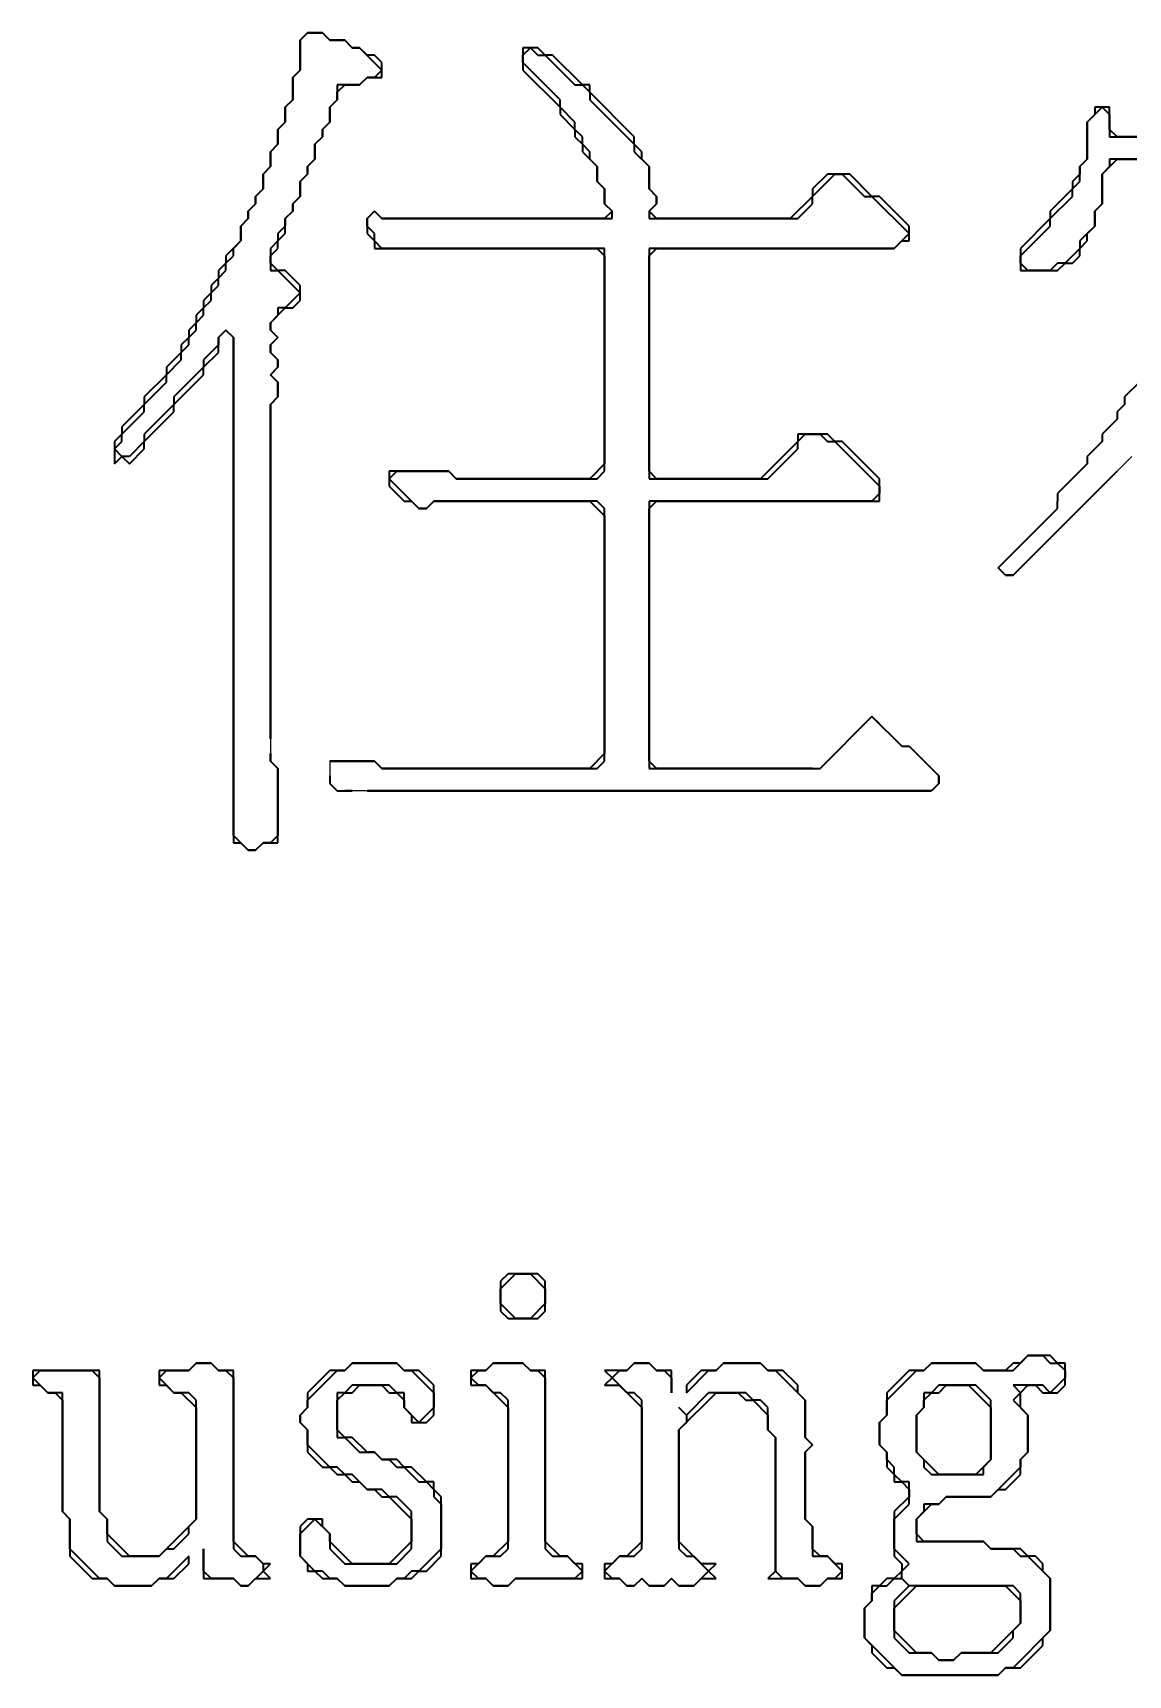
# Model space of a CAD drawing. Header units: millimetres. Extents: x 0 to 11, y 3.2 to 8.5.
# Drawn here: x 3.869 to 5.625, y 3.19 to 5.821 of the extents above; entities that cross this region are included whole.
import ezdxf

# ---------------------------------------------------------------- set-up
doc = ezdxf.new("R2010")
doc.units = ezdxf.units.MM

msp = doc.modelspace()

# ---------------------------------------------------------------- linework, layer by layer
at = {"color": 7, "lineweight": 35}
for p, q in [((4.2976, 5.8095), (4.3095, 5.8214)), ((4.3095, 5.8214), (4.2976, 5.8095)), ((4.3095, 5.8214), (4.3333, 5.8214)), ((4.3333, 5.8214), (4.3095, 5.8214)), ((4.3333, 5.8214), (4.3452, 5.8095)), ((4.3452, 5.8095), (4.3333, 5.8214)), ((4.2976, 5.7619), (4.2976, 5.8095)), ((4.2976, 5.8095), (4.2976, 5.7619)), ((4.3452, 5.8095), (4.369, 5.8095)), ((4.369, 5.8095), (4.3452, 5.8095)), ((4.369, 5.8095), (4.381, 5.7976)), ((4.381, 5.7976), (4.369, 5.8095)), ((4.381, 5.7976), (4.3929, 5.7976)), ((4.3929, 5.7976), (4.381, 5.7976)), ((4.3929, 5.7976), (4.4286, 5.7619)), ((4.4048, 5.7857), (4.3929, 5.7976)), ((4.6548, 5.7976), (4.6548, 5.7619)), ((4.6548, 5.7857), (4.6667, 5.7976)), ((4.6786, 5.7976), (4.6548, 5.7976)), ((4.6667, 5.7976), (4.6786, 5.7857)), ((4.6905, 5.7857), (4.6786, 5.7976)), ((4.2857, 5.75), (4.2976, 5.7619)), ((4.2976, 5.7619), (4.2857, 5.75)), ((4.4167, 5.7857), (4.4048, 5.7857)), ((4.4286, 5.7738), (4.4167, 5.7857)), ((4.4286, 5.7619), (4.4167, 5.75)), ((4.4286, 5.75), (4.4286, 5.7738)), ((4.6548, 5.7738), (4.6548, 5.7857)), ((4.7143, 5.7143), (4.6548, 5.7738)), ((4.6548, 5.7619), (4.7143, 5.7024)), ((4.6786, 5.7857), (4.6905, 5.7857)), ((4.6905, 5.7857), (4.7381, 5.7381)), ((4.7024, 5.7857), (4.6905, 5.7857)), ((4.75, 5.7381), (4.7024, 5.7857)), ((4.2857, 5.7143), (4.2857, 5.75)), ((4.2857, 5.75), (4.2857, 5.7143)), ((4.3929, 5.7381), (4.3571, 5.7381)), ((4.3571, 5.7381), (4.3571, 5.7143)), ((4.3571, 5.7262), (4.369, 5.7381)), ((4.369, 5.7381), (4.3929, 5.7381)), ((4.4048, 5.75), (4.3929, 5.7381)), ((4.3929, 5.7381), (4.4048, 5.75)), ((4.4167, 5.75), (4.4048, 5.75)), ((4.4048, 5.75), (4.4286, 5.75)), ((4.7381, 5.7381), (4.75, 5.7381)), ((4.75, 5.7381), (4.7619, 5.7262)), ((4.7619, 5.7381), (4.75, 5.7381)), ((4.7619, 5.7262), (4.7619, 5.7381)), ((4.2738, 5.7024), (4.2857, 5.7143)), ((4.2857, 5.7143), (4.2738, 5.7024)), ((4.3571, 5.7143), (4.3452, 5.7024)), ((4.3452, 5.7024), (4.3571, 5.7143)), ((4.3571, 5.7143), (4.3571, 5.7262)), ((4.7143, 5.7024), (4.7143, 5.7143)), ((4.7619, 5.7262), (4.7619, 5.7143)), ((4.8333, 5.6548), (4.7619, 5.7262)), ((4.7619, 5.7143), (4.8333, 5.6429)), ((4.2738, 5.6786), (4.2738, 5.7024)), ((4.2738, 5.7024), (4.2738, 5.6786)), ((4.3452, 5.7024), (4.3452, 5.6786)), ((4.3452, 5.6786), (4.3452, 5.7024)), ((4.7143, 5.7024), (4.7143, 5.6905)), ((4.7381, 5.6786), (4.7143, 5.7024)), ((4.7143, 5.6905), (4.7381, 5.6667)), ((5.5595, 5.6786), (5.5833, 5.7024)), ((5.5714, 5.6905), (5.5595, 5.6786)), ((5.5952, 5.7024), (5.5714, 5.7024)), ((5.5714, 5.7024), (5.5714, 5.6905)), ((5.5833, 5.7024), (5.5952, 5.6905)), ((5.5952, 5.6667), (5.5952, 5.7024)), ((5.5952, 5.6905), (5.5952, 5.6548)), ((4.2619, 5.6667), (4.2738, 5.6786)), ((4.2738, 5.6786), (4.2619, 5.6667)), ((4.2619, 5.6429), (4.2619, 5.6667)), ((4.2619, 5.6667), (4.2619, 5.6429)), ((4.3452, 5.6786), (4.3333, 5.6667)), ((4.3333, 5.6667), (4.3452, 5.6786)), ((4.3333, 5.6667), (4.3333, 5.6548)), ((4.3333, 5.6548), (4.3333, 5.6667)), ((4.7381, 5.6667), (4.7381, 5.6786)), ((4.7381, 5.6667), (4.7381, 5.6548)), ((4.75, 5.6548), (4.7381, 5.6667)), ((5.5595, 5.619), (5.5595, 5.6786)), ((5.5595, 5.6786), (5.5595, 5.619)), ((5.6071, 5.6548), (5.5952, 5.6667)), ((4.25, 5.631), (4.2619, 5.6429)), ((4.2619, 5.6429), (4.25, 5.631)), ((4.25, 5.6071), (4.25, 5.631)), ((4.25, 5.631), (4.25, 5.6071)), ((4.3333, 5.6548), (4.3214, 5.6429)), ((4.3214, 5.6429), (4.3333, 5.6548)), ((4.3214, 5.6429), (4.3214, 5.619)), ((4.3214, 5.619), (4.3214, 5.6429)), ((4.7381, 5.6548), (4.75, 5.6429)), ((4.75, 5.6429), (4.75, 5.6548)), ((4.75, 5.6429), (4.75, 5.631)), ((4.7619, 5.631), (4.75, 5.6429)), ((4.75, 5.631), (4.7738, 5.6071)), ((4.7619, 5.619), (4.7619, 5.631)), ((4.8333, 5.6429), (4.8333, 5.6548)), ((4.8333, 5.6429), (4.8333, 5.631)), ((4.8452, 5.631), (4.8333, 5.6429)), ((4.8333, 5.631), (4.8571, 5.6071)), ((4.8452, 5.619), (4.8452, 5.631)), ((5.5952, 5.6548), (6.0714, 5.6548)), ((6.0595, 5.6548), (5.6071, 5.6548)), ((4.2381, 5.5952), (4.25, 5.6071)), ((4.25, 5.6071), (4.2381, 5.5952)), ((4.3214, 5.619), (4.3095, 5.6071)), ((4.3095, 5.6071), (4.3214, 5.619)), ((4.3095, 5.6071), (4.3095, 5.5952)), ((4.3095, 5.5952), (4.3095, 5.6071)), ((4.7738, 5.6071), (4.7619, 5.619)), ((4.7738, 5.6071), (4.7738, 5.5833)), ((4.7738, 5.5833), (4.7738, 5.6071)), ((4.8571, 5.6071), (4.8452, 5.619)), ((4.8571, 5.6071), (4.8571, 5.5714)), ((4.8571, 5.5714), (4.8571, 5.6071)), ((5.5476, 5.6071), (5.5595, 5.619)), ((5.5595, 5.619), (5.5476, 5.6071)), ((5.5476, 5.5833), (5.5476, 5.6071)), ((5.5476, 5.6071), (5.5476, 5.5952)), ((5.5833, 5.5952), (5.6071, 5.619)), ((5.5952, 5.6071), (5.5833, 5.5952)), ((6.5833, 5.619), (5.5952, 5.619)), ((5.5952, 5.619), (5.5952, 5.6071)), ((5.6071, 5.619), (6.5714, 5.619)), ((4.2381, 5.5714), (4.2381, 5.5952)), ((4.2381, 5.5952), (4.2381, 5.5714)), ((4.3095, 5.5952), (4.2976, 5.5833)), ((4.2976, 5.5833), (4.3095, 5.5952)), ((4.2976, 5.5833), (4.2976, 5.5595)), ((4.2976, 5.5595), (4.2976, 5.5833)), ((4.7738, 5.5833), (4.7857, 5.5714)), ((4.7857, 5.5714), (4.7738, 5.5833)), ((5.119, 5.5595), (5.1548, 5.5952)), ((5.1429, 5.5952), (5.119, 5.5714)), ((5.1786, 5.5952), (5.1429, 5.5952)), ((5.1548, 5.5952), (5.1667, 5.5952)), ((5.1667, 5.5952), (5.2024, 5.5595)), ((5.2143, 5.5595), (5.1786, 5.5952)), ((5.5476, 5.5952), (5.5357, 5.5833)), ((5.5357, 5.5714), (5.5476, 5.5833)), ((5.5357, 5.5833), (5.5357, 5.5714)), ((5.5833, 5.5952), (5.5833, 5.5476)), ((5.5833, 5.5476), (5.5833, 5.5952)), ((4.2262, 5.5595), (4.2381, 5.5714)), ((4.2381, 5.5714), (4.2262, 5.5595)), ((4.2262, 5.5476), (4.2262, 5.5595)), ((4.2262, 5.5595), (4.2262, 5.5476)), ((4.2976, 5.5595), (4.2857, 5.5476)), ((4.2857, 5.5476), (4.2976, 5.5595)), ((4.7857, 5.5714), (4.7857, 5.5476)), ((4.7857, 5.5476), (4.7857, 5.5714)), ((4.8571, 5.5714), (4.869, 5.5595)), ((4.869, 5.5595), (4.8571, 5.5714)), ((4.869, 5.5595), (4.869, 5.5476)), ((4.869, 5.5476), (4.869, 5.5595)), ((5.119, 5.5595), (5.0833, 5.5238)), ((5.119, 5.5714), (5.119, 5.5595)), ((5.119, 5.5476), (5.119, 5.5595)), ((5.2024, 5.5595), (5.2143, 5.5595)), ((5.2143, 5.5595), (5.2738, 5.5)), ((5.2262, 5.5595), (5.2143, 5.5595)), ((5.2738, 5.5119), (5.2262, 5.5595)), ((5.5357, 5.5714), (5.5, 5.5357)), ((5.5, 5.5238), (5.5357, 5.5595)), ((5.5357, 5.5595), (5.5357, 5.5714)), ((4.2143, 5.5357), (4.2262, 5.5476)), ((4.2262, 5.5476), (4.2143, 5.5357)), ((4.2143, 5.5238), (4.2143, 5.5357)), ((4.2143, 5.5357), (4.2143, 5.5238)), ((4.2857, 5.5357), (4.2738, 5.5238)), ((4.2738, 5.5238), (4.2857, 5.5357)), ((4.2857, 5.5476), (4.2857, 5.5357)), ((4.2857, 5.5357), (4.2857, 5.5476)), ((4.4167, 5.5357), (4.4048, 5.5238)), ((4.4048, 5.5238), (4.4167, 5.5357)), ((4.4286, 5.5238), (4.4167, 5.5357)), ((4.4167, 5.5357), (4.4286, 5.5238)), ((4.7857, 5.5476), (4.7976, 5.5357)), ((4.7976, 5.5357), (4.7857, 5.5476)), ((4.7976, 5.5357), (4.7857, 5.5238)), ((4.7976, 5.5238), (4.7976, 5.5357)), ((4.869, 5.5476), (4.8571, 5.5357)), ((4.8571, 5.5357), (4.869, 5.5476)), ((4.8571, 5.5357), (4.8571, 5.5238)), ((4.869, 5.5238), (4.8571, 5.5357)), ((5.0952, 5.5238), (5.119, 5.5476)), ((5.5, 5.5357), (5.5, 5.5238)), ((5.5833, 5.5476), (5.5714, 5.5357)), ((5.5714, 5.5357), (5.5833, 5.5476)), ((5.5714, 5.5357), (5.5714, 5.5119)), ((5.5714, 5.5119), (5.5714, 5.5357)), ((4.2024, 5.5119), (4.2143, 5.5238)), ((4.2143, 5.5238), (4.2024, 5.5119)), ((4.2024, 5.4881), (4.2024, 5.5119)), ((4.2024, 5.5119), (4.2024, 5.4881)), ((4.2738, 5.5119), (4.2619, 5.5)), ((4.2619, 5.5), (4.2619, 5.4881)), ((4.2619, 5.4881), (4.2738, 5.5)), ((4.2738, 5.5238), (4.2738, 5.5119)), ((4.2738, 5.5), (4.2738, 5.5238)), ((4.4048, 5.5238), (4.4048, 5.5)), ((4.4048, 5.5119), (4.4048, 5.5238)), ((4.4167, 5.5), (4.4048, 5.5119)), ((4.4048, 5.5), (4.4167, 5.4881)), ((4.4167, 5.4881), (4.4167, 5.5)), ((4.7857, 5.5238), (4.4286, 5.5238)), ((4.4286, 5.5238), (4.7976, 5.5238)), ((4.8571, 5.5238), (5.0952, 5.5238)), ((5.0833, 5.5238), (4.869, 5.5238)), ((5.2738, 5.5), (5.25, 5.4762)), ((5.2738, 5.4881), (5.2738, 5.5119)), ((5.5, 5.5238), (5.4524, 5.4762)), ((5.4524, 5.4643), (5.5, 5.5119)), ((5.5, 5.5119), (5.5, 5.5238)), ((5.5714, 5.5119), (5.5476, 5.4881)), ((5.5595, 5.5), (5.5714, 5.5119)), ((5.5595, 5.4881), (5.5595, 5.5)), ((4.2024, 5.4881), (4.1786, 5.4643)), ((4.1905, 5.4762), (4.2024, 5.4881)), ((4.1905, 5.4643), (4.1905, 5.4762)), ((4.2619, 5.4881), (4.25, 5.4762)), ((4.25, 5.4762), (4.25, 5.4405)), ((4.25, 5.4643), (4.2619, 5.4762)), ((4.2619, 5.4762), (4.2619, 5.4881)), ((4.4167, 5.4881), (4.4167, 5.4762)), ((4.4286, 5.4762), (4.4167, 5.4881)), ((4.4167, 5.4762), (4.7738, 5.4762)), ((4.7857, 5.4762), (4.4286, 5.4762)), ((4.7738, 5.4762), (4.7857, 5.4643)), ((4.7857, 5.119), (4.7857, 5.4762)), ((5.25, 5.4762), (4.8571, 5.4762)), ((4.8571, 5.4762), (4.8571, 5.1071)), ((4.8571, 5.4643), (4.869, 5.4762)), ((4.869, 5.4762), (5.25, 5.4762)), ((5.25, 5.4762), (5.2619, 5.4881)), ((5.2619, 5.4881), (5.2738, 5.4881)), ((5.4524, 5.4762), (5.4524, 5.4405)), ((5.5476, 5.4762), (5.5238, 5.4524)), ((5.5476, 5.4881), (5.5476, 5.4762)), ((5.5476, 5.4762), (5.5595, 5.4881)), ((5.5476, 5.4643), (5.5476, 5.4762)), ((4.1786, 5.4524), (4.1667, 5.4405)), ((4.1786, 5.4524), (4.1905, 5.4643)), ((4.1786, 5.4643), (4.1786, 5.4524)), ((4.1786, 5.4405), (4.1786, 5.4524)), ((4.25, 5.4524), (4.25, 5.4643)), ((4.2619, 5.4405), (4.25, 5.4524)), ((4.7857, 5.4643), (4.7857, 5.131)), ((4.8571, 5.119), (4.8571, 5.4643)), ((5.4524, 5.4524), (5.4524, 5.4643)), ((5.4643, 5.4405), (5.4524, 5.4524)), ((5.5119, 5.4524), (5.5, 5.4405)), ((5.5238, 5.4524), (5.5119, 5.4524)), ((5.5119, 5.4405), (5.5238, 5.4524)), ((5.5238, 5.4524), (5.5357, 5.4524)), ((5.5357, 5.4524), (5.5476, 5.4643)), ((4.1667, 5.4286), (4.1548, 5.4167)), ((4.1667, 5.4286), (4.1786, 5.4405)), ((4.1667, 5.4405), (4.1667, 5.4286)), ((4.1667, 5.4167), (4.1667, 5.4286)), ((4.25, 5.4405), (4.2619, 5.4405)), ((4.2619, 5.4405), (4.2976, 5.4048)), ((4.2738, 5.4405), (4.2619, 5.4405)), ((4.2976, 5.4167), (4.2738, 5.4405)), ((5.4524, 5.4405), (5.5119, 5.4405)), ((5.5, 5.4405), (5.4643, 5.4405)), ((4.1548, 5.4048), (4.1429, 5.3929)), ((4.1548, 5.4048), (4.1667, 5.4167)), ((4.1548, 5.4167), (4.1548, 5.4048)), ((4.1548, 5.3929), (4.1548, 5.4048)), ((4.2976, 5.4048), (4.2738, 5.381)), ((4.2976, 5.3929), (4.2976, 5.4167)), ((4.1429, 5.381), (4.131, 5.369)), ((4.131, 5.3571), (4.1429, 5.369)), ((4.131, 5.369), (4.131, 5.3571)), ((4.1429, 5.381), (4.1548, 5.3929)), ((4.1429, 5.3929), (4.1429, 5.381)), ((4.1429, 5.369), (4.1429, 5.381)), ((4.25, 5.3571), (4.2738, 5.381)), ((4.2619, 5.369), (4.25, 5.3571)), ((4.2738, 5.381), (4.2619, 5.381)), ((4.2619, 5.381), (4.2619, 5.369)), ((4.2738, 5.381), (4.2857, 5.381)), ((4.2857, 5.381), (4.2976, 5.3929)), ((4.131, 5.3571), (4.119, 5.3452)), ((4.119, 5.3333), (4.131, 5.3452)), ((4.119, 5.3452), (4.119, 5.3333)), ((4.131, 5.3452), (4.131, 5.3571)), ((4.1786, 5.3452), (4.1667, 5.3333)), ((4.1667, 5.3333), (4.1786, 5.3452)), ((4.1905, 5.3333), (4.1786, 5.3452)), ((4.1786, 5.3452), (4.1905, 5.3333)), ((4.25, 5.3571), (4.25, 5.3452)), ((4.25, 5.3452), (4.25, 5.3571)), ((4.25, 5.3452), (4.2619, 5.3333)), ((4.2619, 5.3333), (4.25, 5.3452)), ((4.119, 5.3333), (4.1071, 5.3214)), ((4.1071, 5.3095), (4.119, 5.3214)), ((4.1071, 5.3214), (4.1071, 5.3095)), ((4.119, 5.3214), (4.119, 5.3333)), ((4.1667, 5.3214), (4.1429, 5.2976)), ((4.1667, 5.3333), (4.1667, 5.3214)), ((4.1667, 5.3095), (4.1667, 5.3333)), ((4.1905, 4.5357), (4.1905, 5.3333)), ((4.1905, 5.3333), (4.1905, 4.5238)), ((4.2619, 5.3333), (4.25, 5.3214)), ((4.25, 5.3214), (4.2619, 5.3333)), ((4.25, 5.3214), (4.25, 5.3095)), ((4.25, 5.3095), (4.25, 5.3214)), ((4.1071, 5.3095), (4.0833, 5.2857)), ((4.0833, 5.2738), (4.1071, 5.2976)), ((4.1071, 5.2976), (4.1071, 5.3095)), ((4.1429, 5.2857), (4.1667, 5.3095)), ((4.1429, 5.2976), (4.1429, 5.2857)), ((4.25, 5.3095), (4.2619, 5.2976)), ((4.2619, 5.2976), (4.25, 5.3095)), ((4.2619, 5.2976), (4.2619, 5.2857)), ((4.2619, 5.2857), (4.2619, 5.2976)), ((4.0833, 5.2738), (4.0476, 5.2381)), ((4.0833, 5.2857), (4.0833, 5.2738)), ((4.0833, 5.2619), (4.0833, 5.2738)), ((4.1429, 5.2857), (4.0952, 5.2381)), ((4.0952, 5.2262), (4.1429, 5.2738)), ((4.1429, 5.2738), (4.1429, 5.2857)), ((4.2619, 5.2857), (4.25, 5.2738)), ((4.25, 5.2738), (4.2619, 5.2857)), ((4.25, 5.2738), (4.2619, 5.2619)), ((4.2619, 5.2619), (4.25, 5.2738)), ((4.0476, 5.2262), (4.0833, 5.2619)), ((4.0476, 5.2381), (4.0476, 5.2262)), ((4.0952, 5.2381), (4.0952, 5.2262)), ((4.2619, 5.2381), (4.25, 5.2262)), ((4.25, 5.2262), (4.2619, 5.2381)), ((4.2619, 5.2619), (4.2619, 5.2381)), ((4.2619, 5.2381), (4.2619, 5.2619)), ((5.6429, 5.2619), (5.619, 5.2381)), ((5.619, 5.2381), (5.619, 5.2262)), ((4.0476, 5.2262), (4.0119, 5.1905)), ((4.0119, 5.1786), (4.0476, 5.2143)), ((4.0952, 5.2262), (4.0476, 5.1786)), ((4.0476, 5.2143), (4.0476, 5.2262)), ((4.0476, 5.1667), (4.0952, 5.2143)), ((4.0952, 5.2143), (4.0952, 5.2262)), ((4.25, 5.2262), (4.25, 4.6905)), ((4.25, 4.6905), (4.25, 5.2262)), ((5.619, 5.2262), (5.6071, 5.2143)), ((5.6071, 5.2143), (5.6071, 5.2024)), ((4.0119, 5.1905), (4.0119, 5.1786)), ((5.6071, 5.2024), (5.5833, 5.1786)), ((5.5952, 5.1905), (5.6071, 5.2024)), ((5.5952, 5.1905), (5.5952, 5.1905)), ((4.0119, 5.1786), (4, 5.1667)), ((4, 5.1548), (4.0119, 5.1667)), ((4, 5.1667), (4, 5.131)), ((4.0119, 5.1667), (4.0119, 5.1786)), ((4.0476, 5.1667), (4.0238, 5.1429)), ((4.0476, 5.1786), (4.0476, 5.1667)), ((4.0476, 5.1548), (4.0476, 5.1667)), ((5.0952, 5.1667), (5.0357, 5.1071)), ((5.0952, 5.1667), (5.1071, 5.1786)), ((5.1429, 5.1786), (5.0952, 5.1786)), ((5.0952, 5.1786), (5.0952, 5.1667)), ((5.0952, 5.1548), (5.0952, 5.1667)), ((5.1071, 5.1786), (5.131, 5.1786)), ((5.131, 5.1786), (5.1429, 5.1667)), ((5.1548, 5.1667), (5.1429, 5.1786)), ((5.1429, 5.1667), (5.1548, 5.1667)), ((5.1548, 5.1667), (5.2262, 5.0952)), ((5.1667, 5.1667), (5.1548, 5.1667)), ((5.2262, 5.1071), (5.1667, 5.1667)), ((5.5833, 5.1667), (5.5595, 5.1429)), ((5.5833, 5.1786), (5.5833, 5.1667)), ((4.0119, 5.1429), (4, 5.1548)), ((4, 5.131), (4.0119, 5.1429)), ((4.0238, 5.1429), (4.0119, 5.1429)), ((4.0119, 5.1429), (4.0238, 5.131)), ((4.0238, 5.131), (4.0476, 5.1548)), ((4.7857, 5.131), (4.7619, 5.1071)), ((5.0476, 5.1071), (5.0952, 5.1548)), ((5.5595, 5.131), (5.5119, 5.0833)), ((5.5595, 5.1429), (5.5595, 5.131)), ((4.5357, 5.119), (4.4405, 5.119)), ((4.4405, 5.119), (4.4405, 5.0952)), ((4.4405, 5.1071), (4.4524, 5.119)), ((4.4881, 5.0595), (4.4405, 5.1071)), ((4.4524, 5.119), (4.5357, 5.119)), ((4.5476, 5.1071), (4.5357, 5.119)), ((4.5357, 5.119), (4.5476, 5.1071)), ((4.7619, 5.1071), (4.5476, 5.1071)), ((4.5476, 5.1071), (4.7738, 5.1071)), ((4.7738, 5.1071), (4.7857, 5.119)), ((4.869, 5.1071), (4.8571, 5.119)), ((4.8571, 5.1071), (5.0476, 5.1071)), ((5.0357, 5.1071), (4.869, 5.1071)), ((5.2262, 5.0714), (5.2262, 5.1071)), ((5.5952, 5.1071), (5.4405, 4.9524)), ((5.5952, 5.1071), (5.6071, 5.119)), ((4.4405, 5.0952), (4.4643, 5.0714)), ((5.2262, 5.0833), (5.2143, 5.0714)), ((5.2262, 5.0952), (5.2262, 5.0833)), ((5.5119, 5.0833), (5.5119, 5.0714)), ((4.4643, 5.0714), (4.4762, 5.0714)), ((4.4762, 5.0714), (4.4881, 5.0595)), ((4.4881, 5.0595), (4.5, 5.0595)), ((4.5, 5.0595), (4.4881, 5.0595)), ((4.5, 5.0595), (4.5119, 5.0714)), ((4.5119, 5.0714), (4.5, 5.0595)), ((4.5119, 5.0714), (4.7619, 5.0714)), ((4.7738, 5.0714), (4.5119, 5.0714)), ((4.7619, 5.0714), (4.7857, 5.0476)), ((4.7857, 5.0595), (4.7738, 5.0714)), ((4.7857, 4.6548), (4.7857, 5.0595)), ((5.2143, 5.0714), (4.8571, 5.0714)), ((4.8571, 5.0714), (4.8571, 4.6429)), ((4.8571, 5.0595), (4.869, 5.0714)), ((4.8571, 4.6548), (4.8571, 5.0595)), ((4.869, 5.0714), (5.2262, 5.0714)), ((5.4167, 4.9643), (5.5119, 5.0595)), ((5.5119, 5.0595), (5.5119, 5.0714)), ((4.7857, 5.0476), (4.7857, 4.6667)), ((5.4286, 4.9524), (5.4167, 4.9643)), ((5.4286, 4.9524), (5.4405, 4.9524)), ((5.4405, 4.9524), (5.4286, 4.9524)), ((5.4405, 4.9524), (5.4524, 4.9643)), ((5.4524, 4.9643), (5.4524, 4.9643)), ((5.131, 4.6429), (5.2143, 4.7262)), ((5.2143, 4.7262), (5.2024, 4.7143)), ((5.2143, 4.7262), (5.2619, 4.6786)), ((5.2262, 4.7143), (5.2143, 4.7262)), ((4.25, 4.6667), (4.25, 4.6548)), ((4.25, 4.6548), (4.25, 4.6667)), ((4.7857, 4.6667), (4.7619, 4.6429)), ((5.2619, 4.6786), (5.2738, 4.6786)), ((5.2738, 4.6786), (5.3214, 4.631)), ((4.25, 4.6548), (4.2619, 4.6429)), ((4.2619, 4.6429), (4.25, 4.6548)), ((4.2619, 4.6429), (4.2619, 4.5357)), ((4.2619, 4.5238), (4.2619, 4.6429)), ((4.4167, 4.6548), (4.3452, 4.6548)), ((4.3452, 4.6548), (4.4167, 4.6548)), ((4.3452, 4.631), (4.3452, 4.619)), ((4.4286, 4.6429), (4.4167, 4.6548)), ((4.4167, 4.6548), (4.4286, 4.6429)), ((4.7619, 4.6429), (4.4286, 4.6429)), ((4.4286, 4.6429), (4.7738, 4.6429)), ((4.7738, 4.6429), (4.7857, 4.6548)), ((4.869, 4.6429), (4.8571, 4.6548)), ((4.8571, 4.6429), (5.131, 4.6429)), ((5.119, 4.6429), (4.869, 4.6429)), ((5.3214, 4.631), (5.3214, 4.619)), ((5.3214, 4.619), (5.3214, 4.631)), ((4.3452, 4.619), (4.3571, 4.6071)), ((4.3571, 4.6071), (4.381, 4.6071)), ((4.381, 4.6071), (4.369, 4.6071)), ((5.3095, 4.6071), (4.4048, 4.6071)), ((4.4048, 4.6071), (5.3095, 4.6071)), ((5.3214, 4.619), (5.3095, 4.6071)), ((4.2143, 4.5119), (4.1905, 4.5357)), ((4.2619, 4.5357), (4.25, 4.5238)), ((4.1905, 4.5238), (4.2024, 4.5238)), ((4.2024, 4.5238), (4.2143, 4.5119)), ((4.2262, 4.5119), (4.2143, 4.5119)), ((4.2143, 4.5119), (4.2262, 4.5119)), ((4.2381, 4.5238), (4.2262, 4.5119)), ((4.2262, 4.5119), (4.2381, 4.5238)), ((4.25, 4.5238), (4.2381, 4.5238)), ((4.2381, 4.5238), (4.2619, 4.5238)), ((4.619, 3.8095), (4.6429, 3.8333)), ((4.631, 3.8333), (4.619, 3.8214)), ((4.619, 3.8214), (4.619, 3.7738)), ((4.6786, 3.8333), (4.631, 3.8333)), ((4.6429, 3.8333), (4.6667, 3.8333)), ((4.6667, 3.8333), (4.6905, 3.8095)), ((4.6905, 3.8214), (4.6786, 3.8333)), ((4.6905, 3.7738), (4.6905, 3.8214)), ((4.619, 3.7857), (4.619, 3.8095)), ((4.6905, 3.8095), (4.6905, 3.7857)), ((4.6429, 3.7619), (4.619, 3.7857)), ((4.619, 3.7738), (4.631, 3.7619)), ((4.6905, 3.7857), (4.6667, 3.7619)), ((4.6786, 3.7619), (4.6905, 3.7738)), ((4.631, 3.7619), (4.6786, 3.7619)), ((4.6667, 3.7619), (4.6429, 3.7619)), ((4.131, 3.6905), (4.119, 3.6786)), ((4.119, 3.6786), (4.131, 3.6905)), ((4.131, 3.6905), (4.1548, 3.6905)), ((4.1548, 3.6905), (4.131, 3.6905)), ((4.1548, 3.6905), (4.1667, 3.6786)), ((4.1667, 3.6786), (4.1548, 3.6905)), ((4.369, 3.6786), (4.381, 3.6905)), ((4.381, 3.6905), (4.369, 3.6786)), ((4.381, 3.6905), (4.4524, 3.6905)), ((4.4524, 3.6905), (4.381, 3.6905)), ((4.4524, 3.6905), (4.4643, 3.6786)), ((4.4643, 3.6786), (4.4524, 3.6905)), ((4.5952, 3.6786), (4.6071, 3.6905)), ((4.6071, 3.6905), (4.5952, 3.6786)), ((4.6071, 3.6905), (4.6548, 3.6905)), ((4.6548, 3.6905), (4.6071, 3.6905)), ((4.6548, 3.6905), (4.6667, 3.6786)), ((4.6667, 3.6786), (4.6548, 3.6905)), ((4.8333, 3.6905), (4.8214, 3.6786)), ((4.8214, 3.6786), (4.8333, 3.6905)), ((4.8333, 3.6905), (4.8571, 3.6905)), ((4.8571, 3.6905), (4.8333, 3.6905)), ((4.8571, 3.6905), (4.869, 3.6786)), ((4.869, 3.6786), (4.8571, 3.6905)), ((4.9762, 3.6905), (4.9643, 3.6786)), ((4.9643, 3.6786), (4.9762, 3.6905)), ((5.0357, 3.6905), (4.9762, 3.6905)), ((4.9762, 3.6905), (5.0357, 3.6905)), ((5.0476, 3.6786), (5.0357, 3.6905)), ((5.0357, 3.6905), (5.0476, 3.6786)), ((5.2976, 3.6786), (5.3095, 3.6905)), ((5.3095, 3.6905), (5.2976, 3.6786)), ((5.3095, 3.6905), (5.381, 3.6905)), ((5.381, 3.6905), (5.3095, 3.6905)), ((5.381, 3.6905), (5.3929, 3.6786)), ((5.3929, 3.6786), (5.381, 3.6905)), ((5.4405, 3.6905), (5.4286, 3.6786)), ((5.4405, 3.6786), (5.4643, 3.7024)), ((5.4524, 3.6905), (5.4405, 3.6905)), ((5.4643, 3.7024), (5.4524, 3.6905)), ((5.4643, 3.7024), (5.4881, 3.7024)), ((5.5, 3.7024), (5.4643, 3.7024)), ((5.4881, 3.7024), (5.5, 3.6905)), ((5.5119, 3.6905), (5.5, 3.7024)), ((5.5, 3.6905), (5.5119, 3.6905)), ((5.5119, 3.6905), (5.5238, 3.6786)), ((5.5238, 3.6905), (5.5119, 3.6905)), ((5.5238, 3.6548), (5.5238, 3.6905)), ((3.9762, 3.6786), (3.869, 3.6786)), ((3.869, 3.6786), (3.869, 3.6548)), ((3.869, 3.6667), (3.881, 3.6786)), ((3.8929, 3.6429), (3.869, 3.6667)), ((3.881, 3.6786), (3.9643, 3.6786)), ((3.9643, 3.6786), (3.9762, 3.6667)), ((3.9762, 3.4524), (3.9762, 3.6786)), ((3.9762, 3.6667), (3.9762, 3.4524)), ((4.119, 3.6786), (4.0714, 3.6786)), ((4.0714, 3.6786), (4.0714, 3.6548)), ((4.0714, 3.6667), (4.0833, 3.6786)), ((4.0952, 3.6429), (4.0714, 3.6667)), ((4.0833, 3.6786), (4.119, 3.6786)), ((4.1667, 3.6786), (4.1786, 3.6786)), ((4.1905, 3.6786), (4.1667, 3.6786)), ((4.1786, 3.6786), (4.1905, 3.6667)), ((4.1905, 3.4048), (4.1905, 3.6786)), ((4.1905, 3.6667), (4.1905, 3.3929)), ((4.3095, 3.631), (4.3571, 3.6786)), ((4.3452, 3.6786), (4.3095, 3.6429)), ((4.369, 3.6786), (4.3452, 3.6786)), ((4.3571, 3.6786), (4.369, 3.6786)), ((4.4643, 3.6786), (4.4762, 3.6786)), ((4.4881, 3.6786), (4.4643, 3.6786)), ((4.4762, 3.6786), (4.5119, 3.6429)), ((4.5119, 3.6548), (4.4881, 3.6786)), ((4.5714, 3.6667), (4.5833, 3.6786)), ((4.5952, 3.6786), (4.5714, 3.6786)), ((4.5714, 3.6786), (4.5714, 3.6548)), ((4.5833, 3.6548), (4.5714, 3.6667)), ((4.5833, 3.6786), (4.5952, 3.6786)), ((4.6667, 3.6786), (4.6786, 3.6786)), ((4.6905, 3.6786), (4.6667, 3.6786)), ((4.6786, 3.6786), (4.6905, 3.6667)), ((4.6905, 3.4048), (4.6905, 3.6786)), ((4.6905, 3.6667), (4.6905, 3.3929)), ((4.8214, 3.6786), (4.7857, 3.6786)), ((4.7857, 3.6786), (4.7976, 3.6667)), ((4.7976, 3.6667), (4.7857, 3.6548)), ((4.7976, 3.6667), (4.8095, 3.6786)), ((4.8214, 3.6429), (4.7976, 3.6667)), ((4.8095, 3.6786), (4.8214, 3.6786)), ((4.869, 3.6786), (4.881, 3.6786)), ((4.8929, 3.6786), (4.869, 3.6786)), ((4.881, 3.6786), (4.8929, 3.6667)), ((4.8929, 3.6429), (4.8929, 3.6786)), ((4.8929, 3.6667), (4.8929, 3.6429)), ((4.9405, 3.6786), (4.9167, 3.6548)), ((4.9167, 3.6429), (4.9524, 3.6786)), ((4.9643, 3.6786), (4.9405, 3.6786)), ((4.9524, 3.6786), (4.9643, 3.6786)), ((5.0714, 3.6786), (5.0476, 3.6786)), ((5.0476, 3.6786), (5.0595, 3.6786)), ((5.0595, 3.6786), (5.1071, 3.631)), ((5.0952, 3.6548), (5.0714, 3.6786)), ((5.2381, 3.631), (5.2857, 3.6786)), ((5.2738, 3.6786), (5.2381, 3.6429)), ((5.2976, 3.6786), (5.2738, 3.6786)), ((5.2857, 3.6786), (5.2976, 3.6786)), ((5.3929, 3.6786), (5.4405, 3.6786)), ((5.4286, 3.6786), (5.3929, 3.6786)), ((5.5238, 3.6667), (5.5, 3.6429)), ((5.5238, 3.6786), (5.5238, 3.6667)), ((3.869, 3.6548), (3.881, 3.6548)), ((3.881, 3.6548), (3.8929, 3.6429)), ((3.8929, 3.6429), (3.9048, 3.6429)), ((3.9167, 3.6429), (3.8929, 3.6429)), ((3.9048, 3.6429), (3.9167, 3.631)), ((3.9167, 3.4524), (3.9167, 3.6429)), ((3.9167, 3.631), (3.9167, 3.4524)), ((4.0714, 3.6548), (4.0833, 3.6548)), ((4.0833, 3.6548), (4.0952, 3.6429)), ((4.0952, 3.6429), (4.1071, 3.6429)), ((4.119, 3.6429), (4.0952, 3.6429)), ((4.1071, 3.6429), (4.131, 3.619)), ((4.131, 3.631), (4.119, 3.6429)), ((4.131, 3.4405), (4.131, 3.631)), ((4.3095, 3.6429), (4.3095, 3.619)), ((4.3095, 3.619), (4.3095, 3.631)), ((4.369, 3.6429), (4.3571, 3.6429)), ((4.3571, 3.6429), (4.3571, 3.5714)), ((4.3571, 3.631), (4.369, 3.6429)), ((4.3571, 3.5833), (4.3571, 3.631)), ((4.381, 3.6548), (4.369, 3.6429)), ((4.369, 3.6429), (4.381, 3.6429)), ((4.4405, 3.6548), (4.381, 3.6548)), ((4.381, 3.6429), (4.3929, 3.6548)), ((4.3929, 3.6548), (4.4286, 3.6548)), ((4.4286, 3.6548), (4.4405, 3.6429)), ((4.4524, 3.6429), (4.4405, 3.6548)), ((4.4405, 3.6429), (4.4524, 3.6429)), ((4.4643, 3.6429), (4.4524, 3.6429)), ((4.4524, 3.6429), (4.4643, 3.631)), ((4.4643, 3.619), (4.4643, 3.6429)), ((4.4643, 3.631), (4.4643, 3.619)), ((4.5119, 3.6071), (4.5119, 3.6548)), ((4.5119, 3.6429), (4.5119, 3.619)), ((4.5714, 3.6548), (4.5952, 3.6548)), ((4.5952, 3.6548), (4.5833, 3.6548)), ((4.6071, 3.6429), (4.5952, 3.6548)), ((4.5952, 3.6548), (4.631, 3.619)), ((4.619, 3.6429), (4.6071, 3.6429)), ((4.631, 3.631), (4.619, 3.6429)), ((4.631, 3.3929), (4.631, 3.631)), ((4.7857, 3.6548), (4.8095, 3.6548)), ((4.8095, 3.6548), (4.8452, 3.619)), ((4.8333, 3.6429), (4.8214, 3.6429)), ((4.8452, 3.631), (4.8333, 3.6429)), ((4.8452, 3.3929), (4.8452, 3.631)), ((4.9048, 3.5833), (4.9643, 3.6429)), ((4.9167, 3.6548), (4.9167, 3.6429)), ((4.9524, 3.6429), (4.9167, 3.6071)), ((5.0119, 3.6429), (4.9524, 3.6429)), ((4.9643, 3.6429), (5, 3.6429)), ((5, 3.6429), (5.0119, 3.631)), ((5.0238, 3.631), (5.0119, 3.6429)), ((5.0119, 3.631), (5.0238, 3.631)), ((5.0238, 3.631), (5.0476, 3.6071)), ((5.0357, 3.631), (5.0238, 3.631)), ((5.0476, 3.619), (5.0357, 3.631)), ((5.0952, 3.6429), (5.0952, 3.6548)), ((5.1071, 3.631), (5.0952, 3.6429)), ((5.1071, 3.5714), (5.1071, 3.631)), ((5.1071, 3.631), (5.1071, 3.5714)), ((5.2381, 3.6429), (5.2381, 3.6071)), ((5.2381, 3.6071), (5.2381, 3.631)), ((5.2976, 3.631), (5.3095, 3.6429)), ((5.3095, 3.6429), (5.2976, 3.6429)), ((5.2976, 3.6429), (5.2976, 3.619)), ((5.2976, 3.619), (5.2976, 3.631)), ((5.3214, 3.6548), (5.3095, 3.6429)), ((5.3095, 3.6429), (5.3214, 3.6429)), ((5.3214, 3.6429), (5.3333, 3.6548)), ((5.381, 3.6548), (5.3214, 3.6548)), ((5.3333, 3.6548), (5.369, 3.6548)), ((5.369, 3.6548), (5.4048, 3.619)), ((5.4048, 3.631), (5.381, 3.6548)), ((5.4048, 3.5357), (5.4048, 3.631)), ((5.4881, 3.6548), (5.4405, 3.6548)), ((5.4405, 3.6548), (5.4524, 3.6429)), ((5.4524, 3.6429), (5.4405, 3.631)), ((5.4405, 3.631), (5.4643, 3.6071)), ((5.4524, 3.6429), (5.4643, 3.6548)), ((5.4524, 3.619), (5.4524, 3.6429)), ((5.4643, 3.6548), (5.4762, 3.6548)), ((5.4762, 3.6548), (5.4881, 3.6429)), ((5.5, 3.6429), (5.4881, 3.6548)), ((5.4881, 3.6429), (5.5119, 3.6429)), ((5.5119, 3.6429), (5.5238, 3.6548)), ((4.131, 3.619), (4.131, 3.4405)), ((4.2976, 3.6071), (4.3095, 3.619)), ((4.3095, 3.619), (4.2976, 3.6071)), ((4.2976, 3.5952), (4.2976, 3.6071)), ((4.2976, 3.6071), (4.2976, 3.5952)), ((4.4881, 3.5952), (4.4643, 3.619)), ((4.4643, 3.619), (4.4762, 3.6071)), ((4.4762, 3.6071), (4.4762, 3.5952)), ((4.5119, 3.619), (4.4881, 3.5952)), ((4.5, 3.5952), (4.5119, 3.6071)), ((4.631, 3.619), (4.631, 3.4048)), ((4.8452, 3.619), (4.8452, 3.4048)), ((4.9167, 3.6071), (4.9048, 3.619)), ((4.9048, 3.619), (4.9167, 3.6071)), ((4.9167, 3.6071), (4.9167, 3.5952)), ((5.0476, 3.5833), (5.0476, 3.619)), ((5.0476, 3.6071), (5.0476, 3.5833)), ((5.2262, 3.5952), (5.2381, 3.6071)), ((5.2381, 3.6071), (5.2262, 3.5952)), ((5.2857, 3.6071), (5.2976, 3.619)), ((5.2976, 3.619), (5.2857, 3.6071)), ((5.2857, 3.5476), (5.2857, 3.6071)), ((5.2857, 3.6071), (5.2857, 3.5476)), ((5.4048, 3.619), (5.4048, 3.5357)), ((5.4643, 3.6071), (5.4524, 3.619)), ((5.4643, 3.6071), (5.4643, 3.5476)), ((5.4643, 3.5476), (5.4643, 3.6071)), ((4.3095, 3.5833), (4.2976, 3.5952)), ((4.2976, 3.5952), (4.3095, 3.5833)), ((4.3095, 3.5595), (4.3095, 3.5833)), ((4.3095, 3.5833), (4.3095, 3.5476)), ((4.369, 3.5714), (4.3571, 3.5833)), ((4.4762, 3.5952), (4.5, 3.5952)), ((4.9167, 3.5952), (4.9048, 3.5833)), ((4.9048, 3.4048), (4.9048, 3.5833)), ((4.9048, 3.5833), (4.9048, 3.3929)), ((5.0476, 3.5833), (5.0595, 3.5714)), ((5.0595, 3.5714), (5.0476, 3.5833)), ((5.2262, 3.5595), (5.2262, 3.5952)), ((5.2262, 3.5952), (5.2262, 3.5595)), ((4.3452, 3.5238), (4.3095, 3.5595)), ((4.3571, 3.5714), (4.369, 3.5714)), ((4.369, 3.5714), (4.3929, 3.5476)), ((4.381, 3.5714), (4.369, 3.5714)), ((4.4048, 3.5476), (4.381, 3.5714)), ((5.0595, 3.5714), (5.0595, 3.3571)), ((5.0595, 3.3571), (5.0595, 3.5714)), ((5.119, 3.5595), (5.1071, 3.5714)), ((5.1071, 3.5714), (5.119, 3.5595)), ((5.1071, 3.5476), (5.119, 3.5595)), ((5.119, 3.5595), (5.1071, 3.5476)), ((5.2381, 3.5476), (5.2262, 3.5595)), ((5.2262, 3.5595), (5.2381, 3.5476)), ((4.3095, 3.5476), (4.3333, 3.5238)), ((4.3929, 3.5476), (4.4167, 3.5476)), ((4.4167, 3.5476), (4.4048, 3.5476)), ((4.4167, 3.5476), (4.4286, 3.5357)), ((4.4286, 3.5357), (4.4167, 3.5476)), ((4.4286, 3.5357), (4.4405, 3.5357)), ((4.4524, 3.5357), (4.4286, 3.5357)), ((4.4405, 3.5357), (4.4524, 3.5238)), ((4.4643, 3.5238), (4.4524, 3.5357)), ((5.1071, 3.4405), (5.1071, 3.5476)), ((5.1071, 3.5476), (5.1071, 3.4405)), ((5.2381, 3.5357), (5.2381, 3.5476)), ((5.2381, 3.5476), (5.2381, 3.5238)), ((5.25, 3.5238), (5.2381, 3.5357)), ((5.3214, 3.5119), (5.2857, 3.5476)), ((5.2857, 3.5476), (5.2976, 3.5357)), ((5.2976, 3.5357), (5.2976, 3.5238)), ((5.4048, 3.5357), (5.381, 3.5119)), ((5.3929, 3.5238), (5.4048, 3.5357)), ((5.4643, 3.5476), (5.4524, 3.5357)), ((5.4524, 3.5357), (5.4643, 3.5476)), ((5.4524, 3.5357), (5.4524, 3.5238)), ((5.4524, 3.5119), (5.4524, 3.5357)), ((4.3333, 3.5238), (4.3452, 3.5238)), ((4.3571, 3.5238), (4.3452, 3.5238)), ((4.3452, 3.5238), (4.3571, 3.5119)), ((4.369, 3.5119), (4.3571, 3.5238)), ((4.3571, 3.5119), (4.369, 3.5119)), ((4.381, 3.5119), (4.369, 3.5119)), ((4.369, 3.5119), (4.381, 3.5)), ((4.4048, 3.4881), (4.381, 3.5119)), ((4.381, 3.5), (4.3929, 3.5)), ((4.3929, 3.5), (4.4048, 3.4881)), ((4.4524, 3.5238), (4.4643, 3.5238)), ((4.4643, 3.5238), (4.4881, 3.5)), ((4.4762, 3.5238), (4.4643, 3.5238)), ((4.5, 3.5), (4.4762, 3.5238)), ((4.4881, 3.5), (4.5, 3.5)), ((4.5, 3.5), (4.5119, 3.4881)), ((4.5119, 3.5), (4.5, 3.5)), ((4.5119, 3.4881), (4.5119, 3.5)), ((5.2381, 3.5238), (5.25, 3.5119)), ((5.25, 3.5119), (5.25, 3.5238)), ((5.2619, 3.5), (5.25, 3.5119)), ((5.25, 3.5119), (5.25, 3.5)), ((5.25, 3.5), (5.2619, 3.5)), ((5.2738, 3.5), (5.2619, 3.5)), ((5.2619, 3.5), (5.2738, 3.4881)), ((5.2738, 3.4643), (5.2738, 3.5)), ((5.2976, 3.5238), (5.3095, 3.5119)), ((5.3095, 3.5119), (5.3929, 3.5119)), ((5.381, 3.5119), (5.3214, 3.5119)), ((5.3929, 3.5119), (5.3929, 3.5238)), ((5.4524, 3.5238), (5.4048, 3.4762)), ((5.4286, 3.4881), (5.4524, 3.5119)), ((4.4286, 3.4881), (4.4048, 3.4881)), ((4.4048, 3.4881), (4.4167, 3.4881)), ((4.4167, 3.4881), (4.4286, 3.4762)), ((4.4405, 3.4762), (4.4286, 3.4881)), ((4.4286, 3.4762), (4.4405, 3.4762)), ((4.4524, 3.4762), (4.4405, 3.4762)), ((4.4405, 3.4762), (4.4762, 3.4405)), ((4.4762, 3.4524), (4.4524, 3.4762)), ((4.5119, 3.4881), (4.5119, 3.4762)), ((4.5238, 3.4762), (4.5119, 3.4881)), ((4.5119, 3.4762), (4.5238, 3.4643)), ((4.5238, 3.381), (4.5238, 3.4762)), ((5.2738, 3.4762), (5.25, 3.4524)), ((5.2738, 3.4881), (5.2738, 3.4762)), ((5.3333, 3.4762), (5.3214, 3.4643)), ((5.3214, 3.4643), (5.3333, 3.4762)), ((5.4048, 3.4762), (5.3333, 3.4762)), ((5.3333, 3.4762), (5.4048, 3.4762)), ((5.4048, 3.4762), (5.4167, 3.4881)), ((5.4167, 3.4881), (5.4286, 3.4881)), ((3.9167, 3.4524), (3.9286, 3.4405)), ((3.9286, 3.4405), (3.9167, 3.4524)), ((3.9881, 3.4405), (3.9762, 3.4524)), ((3.9762, 3.4524), (3.9881, 3.4405)), ((4.4762, 3.3929), (4.4762, 3.4524)), ((4.5238, 3.4643), (4.5238, 3.3929)), ((5.25, 3.4405), (5.2738, 3.4643)), ((5.25, 3.4524), (5.25, 3.381)), ((5.2857, 3.4405), (5.3095, 3.4643)), ((5.2976, 3.4524), (5.2857, 3.4405)), ((5.3214, 3.4643), (5.2976, 3.4643)), ((5.2976, 3.4643), (5.2976, 3.4524)), ((5.3095, 3.4643), (5.3214, 3.4643)), ((3.9286, 3.4405), (3.9286, 3.381)), ((3.9286, 3.3929), (3.9286, 3.4405)), ((3.9881, 3.4167), (3.9881, 3.4405)), ((3.9881, 3.4405), (3.9881, 3.4048)), ((4.131, 3.4405), (4.0714, 3.381)), ((4.119, 3.4286), (4.131, 3.4405)), ((4.119, 3.4167), (4.119, 3.4286)), ((4.2976, 3.4167), (4.3214, 3.4405)), ((4.3095, 3.4405), (4.2976, 3.4286)), ((4.2976, 3.4286), (4.2976, 3.381)), ((4.3333, 3.4405), (4.3095, 3.4405)), ((4.3214, 3.4405), (4.3452, 3.4167)), ((4.3333, 3.4286), (4.3333, 3.4405)), ((4.3452, 3.4167), (4.3333, 3.4286)), ((4.4762, 3.4405), (4.4762, 3.4048)), ((5.119, 3.4286), (5.1071, 3.4405)), ((5.1071, 3.4405), (5.119, 3.4286)), ((5.119, 3.3929), (5.119, 3.4286)), ((5.119, 3.4286), (5.119, 3.381)), ((5.25, 3.3929), (5.25, 3.4405)), ((5.2857, 3.4405), (5.2857, 3.4048)), ((5.2857, 3.4167), (5.2857, 3.4405)), ((4.0238, 3.381), (3.9881, 3.4167)), ((3.9881, 3.4048), (4.0119, 3.381)), ((4.0952, 3.3929), (4.119, 3.4167)), ((4.2143, 3.381), (4.1905, 3.4048)), ((4.2976, 3.381), (4.2976, 3.4167)), ((4.3452, 3.4167), (4.3452, 3.3929)), ((4.3452, 3.4048), (4.3452, 3.4167)), ((4.381, 3.369), (4.3452, 3.4048)), ((4.4762, 3.4048), (4.4405, 3.369)), ((4.631, 3.4048), (4.6071, 3.381)), ((4.7143, 3.381), (4.6905, 3.4048)), ((4.8452, 3.4048), (4.8214, 3.381)), ((4.9405, 3.369), (4.9048, 3.4048)), ((5.2976, 3.4048), (5.2857, 3.4167)), ((5.2857, 3.4048), (5.3929, 3.4048)), ((5.3929, 3.4048), (5.2976, 3.4048)), ((5.3929, 3.4048), (5.4048, 3.3929)), ((5.4048, 3.3929), (5.3929, 3.4048)), ((3.9762, 3.3452), (3.9286, 3.3929)), ((3.9286, 3.381), (3.9643, 3.3452)), ((4.0119, 3.381), (4.0714, 3.381)), ((4.0714, 3.381), (4.0238, 3.381)), ((4.0714, 3.381), (4.0833, 3.3929)), ((4.0833, 3.3929), (4.0952, 3.3929)), ((4.119, 3.381), (4.0833, 3.3452)), ((4.0952, 3.3452), (4.119, 3.369)), ((4.119, 3.369), (4.119, 3.381)), ((4.1429, 3.3571), (4.1429, 3.3929)), ((4.1429, 3.3929), (4.1429, 3.3452)), ((4.1905, 3.3929), (4.2024, 3.381)), ((4.2024, 3.381), (4.2262, 3.381)), ((4.2262, 3.381), (4.2143, 3.381)), ((4.2262, 3.381), (4.2381, 3.369)), ((4.2381, 3.369), (4.2262, 3.381)), ((4.2381, 3.369), (4.2381, 3.3571)), ((4.2381, 3.3571), (4.25, 3.369)), ((4.25, 3.369), (4.2381, 3.369)), ((4.3214, 3.3571), (4.2976, 3.381)), ((4.2976, 3.381), (4.3095, 3.369)), ((4.3095, 3.369), (4.3095, 3.3571)), ((4.3452, 3.3929), (4.369, 3.369)), ((4.369, 3.369), (4.4524, 3.369)), ((4.4405, 3.369), (4.381, 3.369)), ((4.4524, 3.369), (4.4762, 3.3929)), ((4.5238, 3.3929), (4.4881, 3.3571)), ((4.5, 3.3571), (4.5238, 3.381)), ((4.5714, 3.3571), (4.5952, 3.381)), ((4.5833, 3.369), (4.5714, 3.369)), ((4.5714, 3.369), (4.5714, 3.3452)), ((4.5952, 3.381), (4.5833, 3.369)), ((4.5952, 3.381), (4.619, 3.381)), ((4.6071, 3.381), (4.5952, 3.381)), ((4.619, 3.381), (4.631, 3.3929)), ((4.6905, 3.3929), (4.7024, 3.381)), ((4.7024, 3.381), (4.7262, 3.381)), ((4.7262, 3.381), (4.7143, 3.381)), ((4.7262, 3.381), (4.75, 3.3571)), ((4.7381, 3.369), (4.7262, 3.381)), ((4.75, 3.369), (4.7381, 3.369)), ((4.75, 3.3452), (4.75, 3.369)), ((4.7857, 3.3571), (4.8095, 3.381)), ((4.7976, 3.369), (4.7857, 3.369)), ((4.7857, 3.369), (4.7857, 3.3452)), ((4.8095, 3.381), (4.7976, 3.369)), ((4.8214, 3.381), (4.8095, 3.381)), ((4.8095, 3.381), (4.8333, 3.381)), ((4.8333, 3.381), (4.8452, 3.3929)), ((4.9048, 3.3929), (4.9167, 3.381)), ((4.9167, 3.381), (4.9286, 3.381)), ((4.9286, 3.381), (4.9524, 3.3571)), ((4.9643, 3.369), (4.9405, 3.369)), ((4.9524, 3.3571), (4.9643, 3.369)), ((5.131, 3.381), (5.119, 3.3929)), ((5.119, 3.381), (5.1429, 3.381)), ((5.1429, 3.381), (5.131, 3.381)), ((5.1548, 3.369), (5.1429, 3.381)), ((5.1429, 3.381), (5.1667, 3.3571)), ((5.1667, 3.369), (5.1548, 3.369)), ((5.1667, 3.3452), (5.1667, 3.369)), ((5.2738, 3.369), (5.25, 3.3929)), ((5.25, 3.381), (5.2619, 3.369)), ((5.2619, 3.3571), (5.2738, 3.369)), ((5.2619, 3.369), (5.2619, 3.3571)), ((5.4048, 3.3929), (5.4405, 3.3929)), ((5.4524, 3.3929), (5.4048, 3.3929)), ((5.4405, 3.3929), (5.4524, 3.381)), ((5.4643, 3.381), (5.4524, 3.3929)), ((5.4524, 3.381), (5.4643, 3.381)), ((5.4643, 3.381), (5.5, 3.3452)), ((5.4762, 3.381), (5.4643, 3.381)), ((5.4881, 3.369), (5.4762, 3.381)), ((5.4881, 3.3571), (5.4881, 3.369)), ((3.9643, 3.3452), (3.9881, 3.3452)), ((3.9881, 3.3452), (3.9762, 3.3452)), ((3.9881, 3.3452), (4, 3.3333)), ((4, 3.3333), (3.9881, 3.3452)), ((4.0595, 3.3333), (4.0714, 3.3452)), ((4.0714, 3.3452), (4.0595, 3.3333)), ((4.0714, 3.3452), (4.0952, 3.3452)), ((4.0833, 3.3452), (4.0714, 3.3452)), ((4.1548, 3.3452), (4.1429, 3.3571)), ((4.1429, 3.3452), (4.1905, 3.3452)), ((4.1905, 3.3452), (4.1548, 3.3452)), ((4.2024, 3.3333), (4.1905, 3.3452)), ((4.1905, 3.3452), (4.2024, 3.3333)), ((4.2381, 3.3571), (4.2143, 3.3333)), ((4.2143, 3.3333), (4.2262, 3.3452)), ((4.2262, 3.3452), (4.25, 3.3452)), ((4.25, 3.3452), (4.2381, 3.3571)), ((4.3095, 3.3571), (4.3214, 3.3571)), ((4.3333, 3.3571), (4.3214, 3.3571)), ((4.3214, 3.3571), (4.3333, 3.3452)), ((4.3452, 3.3452), (4.3333, 3.3571)), ((4.3333, 3.3452), (4.3571, 3.3452)), ((4.3571, 3.3452), (4.3452, 3.3452)), ((4.369, 3.3333), (4.3571, 3.3452)), ((4.3571, 3.3452), (4.369, 3.3333)), ((4.4524, 3.3452), (4.4405, 3.3333)), ((4.4405, 3.3333), (4.4524, 3.3452)), ((4.4643, 3.3452), (4.4524, 3.3452)), ((4.4524, 3.3452), (4.4762, 3.3452)), ((4.4762, 3.3571), (4.4643, 3.3452)), ((4.4881, 3.3571), (4.4762, 3.3571)), ((4.4762, 3.3452), (4.4881, 3.3571)), ((4.4881, 3.3571), (4.5, 3.3571)), ((4.5833, 3.3452), (4.5714, 3.3571)), ((4.5714, 3.3452), (4.5952, 3.3452)), ((4.5952, 3.3452), (4.5833, 3.3452)), ((4.6071, 3.3333), (4.5952, 3.3452)), ((4.5952, 3.3452), (4.6071, 3.3333)), ((4.6429, 3.3452), (4.631, 3.3333)), ((4.631, 3.3333), (4.6429, 3.3452)), ((4.7381, 3.3452), (4.6429, 3.3452)), ((4.6429, 3.3452), (4.75, 3.3452)), ((4.75, 3.3571), (4.7381, 3.3452)), ((4.7976, 3.3452), (4.7857, 3.3571)), ((4.7857, 3.3452), (4.8095, 3.3452)), ((4.8095, 3.3452), (4.7976, 3.3452)), ((4.8095, 3.3452), (4.8214, 3.3333)), ((4.8214, 3.3333), (4.8095, 3.3452)), ((4.8333, 3.3333), (4.8452, 3.3452)), ((4.8452, 3.3452), (4.8333, 3.3333)), ((4.8452, 3.3452), (4.8571, 3.3333)), ((4.8571, 3.3333), (4.8452, 3.3452)), ((4.881, 3.3333), (4.8929, 3.3452)), ((4.8929, 3.3452), (4.881, 3.3333)), ((4.8929, 3.3452), (4.9048, 3.3333)), ((4.9048, 3.3333), (4.8929, 3.3452)), ((4.9524, 3.3571), (4.9286, 3.3333)), ((4.9286, 3.3333), (4.9405, 3.3452)), ((4.9405, 3.3452), (4.9643, 3.3452)), ((4.9643, 3.3452), (4.9524, 3.3571)), ((5.0595, 3.3571), (5.0476, 3.3452)), ((5.0476, 3.3452), (5.0952, 3.3452)), ((5.0714, 3.3452), (5.0595, 3.3571)), ((5.0952, 3.3452), (5.0714, 3.3452)), ((5.0952, 3.3452), (5.1071, 3.3333)), ((5.1071, 3.3333), (5.0952, 3.3452)), ((5.131, 3.3333), (5.1429, 3.3452)), ((5.1429, 3.3452), (5.131, 3.3333)), ((5.1429, 3.3452), (5.1667, 3.3452)), ((5.1548, 3.3452), (5.1429, 3.3452)), ((5.1667, 3.3571), (5.1548, 3.3452)), ((5.2381, 3.3452), (5.2262, 3.3333)), ((5.2381, 3.3333), (5.25, 3.3452)), ((5.25, 3.3452), (5.2381, 3.3452)), ((5.2619, 3.3571), (5.25, 3.3452)), ((5.25, 3.3452), (5.2619, 3.3452)), ((5.2619, 3.3452), (5.2619, 3.3571)), ((5.2619, 3.3452), (5.2738, 3.3333)), ((5.2738, 3.3333), (5.2619, 3.3452)), ((5.5, 3.3452), (5.4881, 3.3571)), ((5.5, 3.3452), (5.5, 3.2619)), ((5.5, 3.2619), (5.5, 3.3452)), ((4, 3.3333), (4.0595, 3.3333)), ((4.0595, 3.3333), (4, 3.3333)), ((4.2143, 3.3333), (4.2024, 3.3333)), ((4.2024, 3.3333), (4.2143, 3.3333)), ((4.4405, 3.3333), (4.369, 3.3333)), ((4.369, 3.3333), (4.4405, 3.3333)), ((4.631, 3.3333), (4.6071, 3.3333)), ((4.6071, 3.3333), (4.631, 3.3333)), ((4.8214, 3.3333), (4.8333, 3.3333)), ((4.8333, 3.3333), (4.8214, 3.3333)), ((4.8571, 3.3333), (4.881, 3.3333)), ((4.881, 3.3333), (4.8571, 3.3333)), ((4.9048, 3.3333), (4.9286, 3.3333)), ((4.9286, 3.3333), (4.9048, 3.3333)), ((5.1071, 3.3333), (5.131, 3.3333)), ((5.131, 3.3333), (5.1071, 3.3333)), ((5.2143, 3.3214), (5.2262, 3.3333)), ((5.2262, 3.3333), (5.2143, 3.3333)), ((5.2143, 3.3333), (5.2143, 3.3095)), ((5.2143, 3.3095), (5.2143, 3.3214)), ((5.2262, 3.3333), (5.2381, 3.3333)), ((5.25, 3.2976), (5.2857, 3.3333)), ((5.2738, 3.3333), (5.25, 3.3095)), ((5.4405, 3.3333), (5.2738, 3.3333)), ((5.2857, 3.3333), (5.4286, 3.3333)), ((5.4286, 3.3333), (5.4524, 3.3095)), ((5.4524, 3.3214), (5.4405, 3.3333)), ((5.4524, 3.2738), (5.4524, 3.3214)), ((5.2024, 3.2976), (5.2143, 3.3095)), ((5.2143, 3.3095), (5.2024, 3.2976)), ((5.2024, 3.25), (5.2024, 3.2976)), ((5.2024, 3.2976), (5.2024, 3.25)), ((5.25, 3.3095), (5.25, 3.25)), ((5.25, 3.2619), (5.25, 3.2976)), ((5.4524, 3.3095), (5.4524, 3.2738)), ((5.4524, 3.2738), (5.4048, 3.2262)), ((5.4405, 3.2619), (5.4524, 3.2738)), ((5.2619, 3.1905), (5.2024, 3.25)), ((5.2024, 3.25), (5.2143, 3.2381)), ((5.2143, 3.2381), (5.2143, 3.2262)), ((5.2857, 3.2262), (5.25, 3.2619)), ((5.25, 3.25), (5.2738, 3.2262)), ((5.4167, 3.2262), (5.4405, 3.25)), ((5.5, 3.2619), (5.4405, 3.2024)), ((5.4405, 3.25), (5.4405, 3.2619)), ((5.4524, 3.2024), (5.4881, 3.2381)), ((5.4881, 3.25), (5.5, 3.2619)), ((5.4881, 3.2381), (5.4881, 3.25)), ((5.2143, 3.2262), (5.2381, 3.2024)), ((5.2738, 3.2262), (5.3095, 3.2262)), ((5.3095, 3.2262), (5.2857, 3.2262)), ((5.3214, 3.2143), (5.3095, 3.2262)), ((5.3095, 3.2262), (5.3214, 3.2143)), ((5.3452, 3.2143), (5.3214, 3.2143)), ((5.3214, 3.2143), (5.3452, 3.2143)), ((5.3571, 3.2262), (5.3452, 3.2143)), ((5.3452, 3.2143), (5.3571, 3.2262)), ((5.4048, 3.2262), (5.3571, 3.2262)), ((5.3571, 3.2262), (5.4167, 3.2262)), ((5.2381, 3.2024), (5.25, 3.2024)), ((5.25, 3.2024), (5.2619, 3.1905)), ((5.4167, 3.1905), (5.2619, 3.1905)), ((5.2619, 3.1905), (5.4167, 3.1905)), ((5.4286, 3.2024), (5.4167, 3.1905)), ((5.4167, 3.1905), (5.4286, 3.2024)), ((5.4405, 3.2024), (5.4286, 3.2024)), ((5.4286, 3.2024), (5.4524, 3.2024))]:
    msp.add_line(p, q, dxfattribs=at)
for p, q in [((5.6071, 5.119), (5.631, 5.1429)), ((4.25, 4.6905), (4.25, 4.6667)), ((4.3452, 4.6548), (4.3452, 4.631)), ((4.4048, 4.6071), (4.381, 4.6071))]:
    msp.add_line(p, q)

doc.saveas('drawing.dxf')
